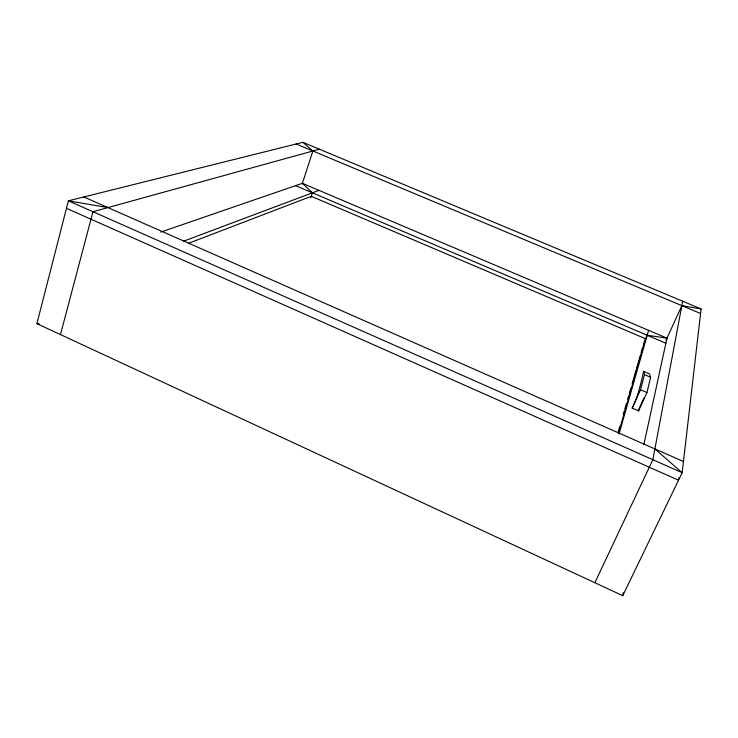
<?xml version="1.0" encoding="UTF-8"?>
<svg xmlns="http://www.w3.org/2000/svg" width="738" height="738" viewBox="0 0 738 738"><rect width="100%" height="100%" fill="white"/><g stroke="black" fill="none" stroke-linecap="round" stroke-linejoin="round"><path stroke-width="1.11" d="M701.1 308.936L682.161 472.68L622.743 595.686L36.9 323.65L68.376 200.828L302.921 142.314L701.1 308.936L681.857 305.643L666.063 340.144M678.803 477.929L678.526 480.207L66.457 208.319M682.687 301.224L652.853 459.7L594.865 582.743M622.743 595.686L623.361 592.522M643.905 444.414L666.977 338.152L302.377 183.31L160.764 232.083M646.958 392.57L650.63 377.293L649.56 373.889L643.637 371.334C640.796 383.742 638.038 396.5 632.18 408.086L638.555 410.872L646.958 392.57L640.538 389.784L644.477 374.636L643.637 371.334M638.555 410.872L639.145 408.52M60.461 334.591L92.97 211.723L319.397 149.205M619.044 433.944L648.591 330.338M618.389 433.557L645.602 338.77L311.27 196.326L188.679 243.226M618.14 432.2L619.736 426.684M623.241 414.553L624.191 411.25M624.828 409.046L626.424 403.529M627.697 399.12L628.647 395.808M629.283 393.603L630.879 388.087M632.152 383.677L635.971 370.448M636.608 368.244L640.427 355.006M641.064 352.801L642.66 347.284M643.296 345.08L644.246 341.777M302.202 183.845L312.894 151.004L302.921 142.314M310.781 197.812L312.423 192.83L302.377 183.31M644.477 341.27L647.189 335.255L666.977 338.152M632.18 408.086L640.538 389.784M639.606 407.524L644.154 397.607M183.531 241.206L318.982 190.367M36.9 323.65L39.179 323.899M107.951 207.59L68.376 200.828L682.161 472.68L654.883 448.925M296.178 143.993L700.574 313.493M295.56 185.653L665.879 343.207M644.477 374.636L650.63 377.293M83.864 196.963L683.453 461.527"/></g></svg>
